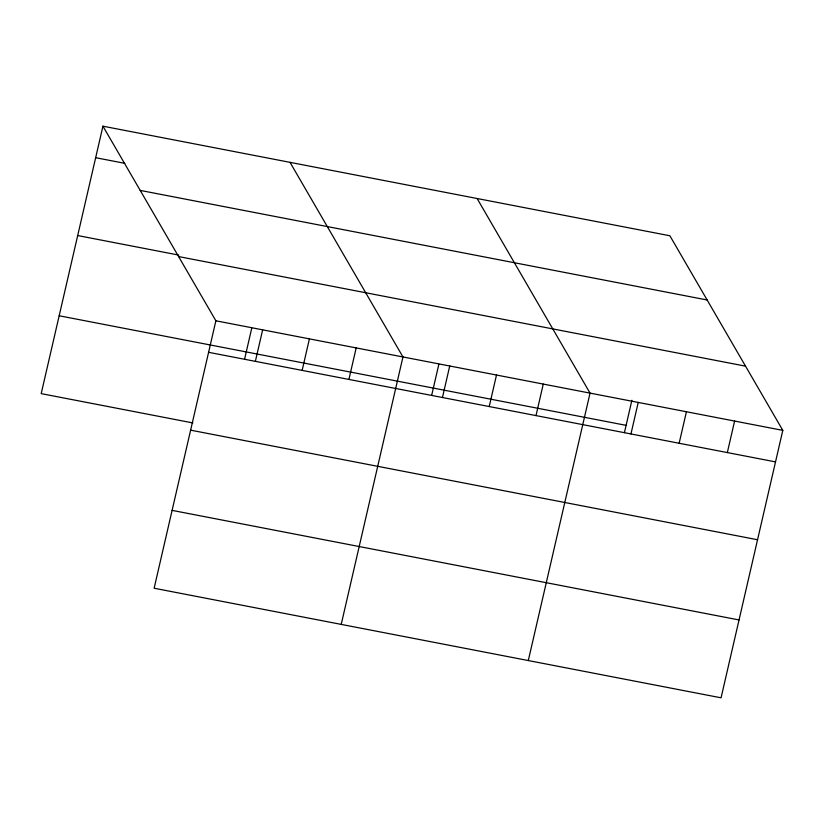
<?xml version="1.0" encoding="UTF-8"?>
<svg xmlns="http://www.w3.org/2000/svg" width="824" height="824" viewBox="0 0 824 824"><rect width="100%" height="100%" fill="white"/><g stroke="black" fill="none" stroke-linecap="round" stroke-linejoin="round"><path stroke-width="1.24" d="M102.938 126.185L215.878 320.793L154.129 588.233L721.062 697.815L782.8 430.375L669.871 235.767L102.938 126.185L41.2 393.625L192.888 422.939M244.573 359.233L251.753 328.117M255.368 361.345L262.65 329.837M302.14 370.388L309.412 338.87M348.913 379.431L356.184 347.913M341.218 624.396L402.957 356.957L290.027 162.349M431.663 395.396L438.842 364.28M442.457 397.508L449.729 366M489.229 406.551L496.501 375.033M536.002 415.595L543.274 384.077M528.297 660.56L590.046 393.12L477.117 198.512M624.417 432.651L631.884 400.289M630.957 433.949L638.229 402.431M679.151 443.261L686.423 411.753M727.335 452.582L734.606 421.064M95.666 157.703L124.743 163.317M140.214 190.406L707.136 299.988M77.693 235.551L178.818 255.1M178.602 256.573L745.535 366.155M215.878 320.793L782.8 430.375M59.174 315.767L626.096 425.349M208.596 352.312L775.528 461.893M190.622 430.159L757.555 539.751M172.103 510.375L739.035 619.957"/></g></svg>
